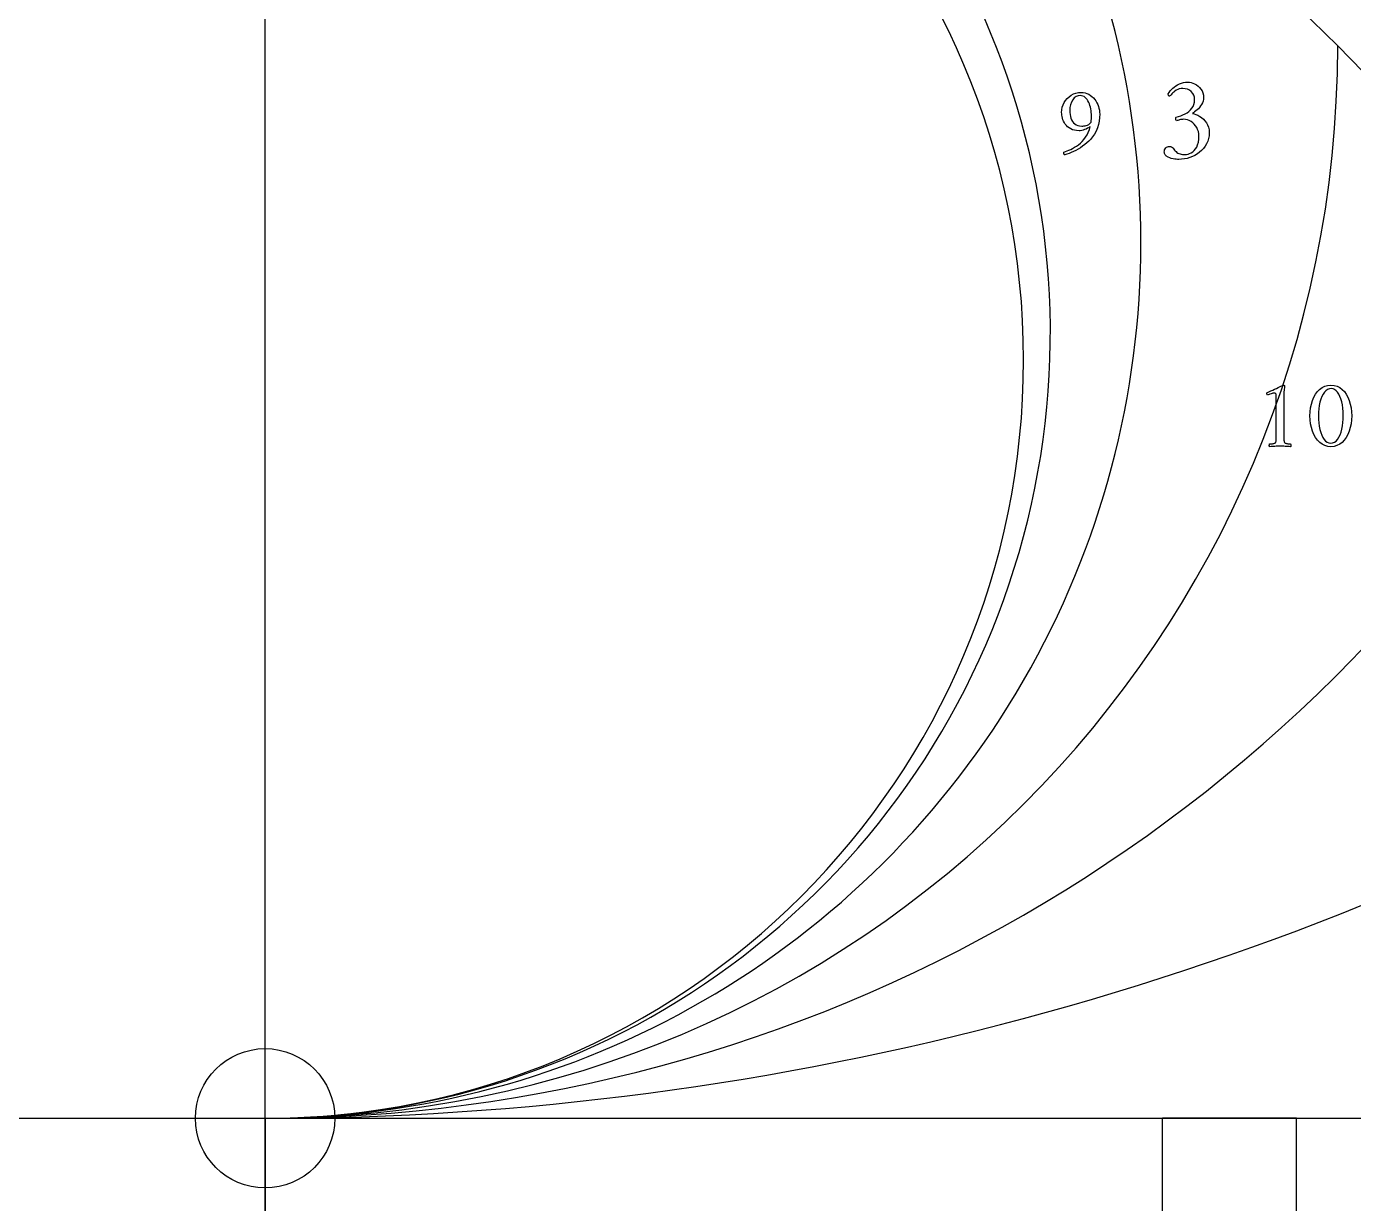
# Model space of a CAD drawing. Header units: millimetres. Extents: x -50 to 50, y -50 to 64.
# Drawn here: x -5.31 to 24.22, y -1.9 to 24.29 of the extents above; entities that cross this region are included whole.
import ezdxf

# ---------------------------------------------------------------- set-up
doc = ezdxf.new("R2010")
doc.units = ezdxf.units.MM
for name, color, linetype in [('CUT_INNER', 6, 'Continuous'), ('CUT_OUTER', 1, 'Continuous'), ('ENGRAVE', 7, 'Continuous'), ('TEXT', 5, 'Continuous')]:
    doc.layers.add(name, color=color, linetype=linetype)

msp = doc.modelspace()

# ---------------------------------------------------------------- linework, layer by layer
at = {"layer": 'CUT_INNER'}
msp.add_circle((0, 0), 1.55, dxfattribs=at)
at = {"layer": 'CUT_OUTER'}
msp.add_arc((0, -0.0002), 49.9998, 177.11535, 4.43206, dxfattribs=at)
at = {"layer": 'ENGRAVE'}
for points in [[(0, -33.75), (0, 33.75)], [(0, 0), (0, 33.75)], [(-33.75, 0), (33.75, 0)], [(-22.95, 0), (-22.95, -22.95), (22.95, -22.95), (22.95, 0)], [(-19.9665, 0), (-19.9665, -19.9665), (19.9665, -19.9665), (19.9665, 0)], [(0, 0), (0, -22.95)], [(0, 0), (33.75, 0)], [(22.95, 0), (19.9665, 0)]]:
    msp.add_lwpolyline(points, dxfattribs=at)
for radius in [49, 49, 47.6875, 45.25, 45.25, 43.325, 39.75, 39.75, 37.65, 33.75, 33.75]:
    msp.add_circle((0, 0), radius, dxfattribs=at)
for centre, radius, end in [((0, 16.875), 16.875, 90), ((0, 17.4703), 17.4703, 60.00001), ((0, 19.4856), 19.4856, 30.00001), ((0, 23.8649), 23.8649, 0), ((0, 33.75), 33.75, 330), ((0, 65.2), 65.2, 300.000001)]:
    msp.add_arc(centre, radius, 270, end, dxfattribs=at)
at = {"layer": 'TEXT'}
for points in [[(20.5313, 23.0571), (20.5662, 23.0546), (20.6028, 23.0473), (20.641, 23.0349), (20.681, 23.0177), (20.7204, 22.9956), (20.7569, 22.969), (20.7905, 22.9378), (20.8212, 22.902), (20.8468, 22.8618), (20.8651, 22.8176), (20.876, 22.7693), (20.8797, 22.7169), (20.8771, 22.6756), (20.8692, 22.6359), (20.856, 22.598), (20.8375, 22.5618), (20.8154, 22.5276), (20.7912, 22.4958), (20.765, 22.4663), (20.7368, 22.4393), (20.7083, 22.4148), (20.6813, 22.393), (20.6559, 22.374), (20.632, 22.3576), (20.6708, 22.3496), (20.7109, 22.3365), (20.7525, 22.3183), (20.7953, 22.295), (20.8373, 22.2667), (20.876, 22.2334), (20.9114, 22.1952), (20.9437, 22.1521), (20.9705, 22.1041), (20.9896, 22.0511), (21.0011, 21.9932), (21.0049, 21.9303), (21.0012, 21.8639), (20.9903, 21.8007), (20.972, 21.7407), (20.9464, 21.684), (20.9147, 21.6309), (20.8783, 21.5819), (20.8372, 21.537), (20.7912, 21.4962), (20.7415, 21.4597), (20.6888, 21.4278), (20.6333, 21.4005), (20.5749, 21.3778), (20.5146, 21.3599), (20.4537, 21.3472), (20.3922, 21.3395), (20.3299, 21.337), (20.3024, 21.3379), (20.2717, 21.3407), (20.2378, 21.3454), (20.2006, 21.3519), (20.1628, 21.3605), (20.1268, 21.3713), (20.0927, 21.3843), (20.0604, 21.3996), (20.0543, 21.405), (20.0468, 21.4132), (20.038, 21.4241), (20.0278, 21.4377), (20.0183, 21.4528), (20.0115, 21.4683), (20.0074, 21.4841), (20.006, 21.5003), (20.0081, 21.5275), (20.0145, 21.552), (20.0251, 21.5737), (20.04, 21.5928), (20.0576, 21.6083), (20.0764, 21.6193), (20.0964, 21.626), (20.1176, 21.6282), (20.1434, 21.6255), (20.1663, 21.6176), (20.1862, 21.6045), (20.2033, 21.586), (20.2191, 21.5655), (20.235, 21.5462), (20.2511, 21.5281), (20.2673, 21.5111), (20.2873, 21.4935), (20.3091, 21.4788), (20.3329, 21.467), (20.3585, 21.4581), (20.3849, 21.4515), (20.4112, 21.4468), (20.4373, 21.444), (20.4633, 21.4431), (20.4987, 21.4456), (20.5344, 21.453), (20.5702, 21.4653), (20.6062, 21.4826), (20.6408, 21.5055), (20.6725, 21.535), (20.7013, 21.5709), (20.7273, 21.6132), (20.7487, 21.6626), (20.764, 21.7197), (20.7732, 21.7844), (20.7763, 21.8568), (20.7732, 21.9096), (20.764, 21.9592), (20.7487, 22.0056), (20.7273, 22.0487), (20.701, 22.0881), (20.6711, 22.1232), (20.6377, 22.1541), (20.6007, 22.1807), (20.5613, 22.2021), (20.5208, 22.2174), (20.479, 22.2266), (20.436, 22.2297), (20.4142, 22.2288), (20.3922, 22.2263), (20.37, 22.222), (20.3476, 22.2161), (20.3264, 22.2098), (20.3078, 22.2045), (20.2917, 22.2003), (20.2782, 22.197), (20.271, 22.2084), (20.2659, 22.2209), (20.2629, 22.2343), (20.2619, 22.2487), (20.2622, 22.2576), (20.2632, 22.2651), (20.2649, 22.2712), (20.2673, 22.276), (20.3197, 22.2897), (20.3707, 22.3066), (20.4204, 22.3265), (20.4687, 22.3495), (20.514, 22.3757), (20.5548, 22.4056), (20.5909, 22.439), (20.6225, 22.476), (20.6481, 22.5171), (20.6664, 22.5628), (20.6774, 22.613), (20.681, 22.6679), (20.6764, 22.7188), (20.6626, 22.7652), (20.6397, 22.8072), (20.6075, 22.8448), (20.5682, 22.8758), (20.5238, 22.8979), (20.4743, 22.9112), (20.4197, 22.9156), (20.3789, 22.9131), (20.3408, 22.9057), (20.3054, 22.8934), (20.2727, 22.8761), (20.2431, 22.8562), (20.2166, 22.836), (20.1934, 22.8154), (20.1734, 22.7945), (20.1565, 22.7753), (20.1424, 22.7601), (20.1313, 22.7488), (20.123, 22.7414), (20.1176, 22.7426), (20.1122, 22.7462), (20.1067, 22.7521), (20.1013, 22.7604), (20.0965, 22.77), (20.0931, 22.7795), (20.0911, 22.789), (20.0904, 22.7985), (20.1122, 22.8296), (20.137, 22.8601), (20.1646, 22.8902), (20.1952, 22.9197), (20.2284, 22.9477), (20.2642, 22.9734), (20.3026, 22.9967), (20.3435, 23.0177), (20.3869, 23.0349), (20.4326, 23.0473), (20.4808, 23.0546), (20.5313, 23.0571)], [(17.7698, 21.4997), (17.8047, 21.5117), (17.8419, 21.5258), (17.8815, 21.5422), (17.9233, 21.5607), (17.9664, 21.5819), (18.0096, 21.6064), (18.0529, 21.6342), (18.0964, 21.6652), (18.1389, 21.7), (18.1794, 21.739), (18.2179, 21.7822), (18.2543, 21.8296), (18.2874, 21.8818), (18.3161, 21.9393), (18.3402, 22.0021), (18.3599, 22.0702), (18.3316, 22.0486), (18.3014, 22.0296), (18.269, 22.0132), (18.2347, 21.9994), (18.2003, 21.9885), (18.168, 21.9807), (18.1377, 21.976), (18.1095, 21.9744), (18.0562, 21.977), (18.0074, 21.9847), (17.9631, 21.9977), (17.9233, 22.0158), (17.8877, 22.0379), (17.8558, 22.0629), (17.8278, 22.0907), (17.8035, 22.1214), (17.7829, 22.1539), (17.7654, 22.1872), (17.7513, 22.2214), (17.7404, 22.2564), (17.7323, 22.2909), (17.7265, 22.3236), (17.7231, 22.3546), (17.7219, 22.3837), (17.7255, 22.4424), (17.7363, 22.4986), (17.7544, 22.5524), (17.7796, 22.6037), (17.811, 22.6514), (17.8474, 22.6943), (17.8888, 22.7325), (17.9353, 22.7659), (17.9856, 22.793), (18.0387, 22.8124), (18.0945, 22.8241), (18.153, 22.8279), (18.1998, 22.8253), (18.2442, 22.8173), (18.2863, 22.8041), (18.3261, 22.7855), (18.3633, 22.7626), (18.3977, 22.7362), (18.4292, 22.7065), (18.4579, 22.6733), (18.4834, 22.6375), (18.5058, 22.5996), (18.5248, 22.5596), (18.5406, 22.5177), (18.553, 22.4747), (18.5618, 22.4319), (18.5671, 22.3893), (18.5689, 22.3467), (18.5657, 22.2662), (18.5561, 22.1878), (18.5401, 22.1116), (18.5177, 22.0375), (18.489, 21.9669), (18.4538, 21.9009), (18.4122, 21.8395), (18.3642, 21.7828), (18.3256, 21.7422), (18.2837, 21.7033), (18.2385, 21.666), (18.19, 21.6304), (18.1398, 21.5968), (18.0891, 21.5659), (18.038, 21.5375), (17.9865, 21.5117), (17.9356, 21.4888), (17.8866, 21.469), (17.8393, 21.4523), (17.7937, 21.4387), (17.7868, 21.4404), (17.7812, 21.4453), (17.777, 21.4534), (17.7742, 21.4649), (17.7722, 21.4769), (17.7709, 21.4867), (17.7701, 21.4943), (17.7698, 21.4997)], [(18.3773, 22.1638), (18.3793, 22.1814), (18.3811, 22.1992), (18.3826, 22.2173), (18.3838, 22.2357), (18.3848, 22.2542), (18.3855, 22.2727), (18.3859, 22.2912), (18.386, 22.3097), (18.3851, 22.3461), (18.3822, 22.3832), (18.3774, 22.4212), (18.3708, 22.46), (18.3622, 22.4985), (18.3517, 22.5356), (18.3393, 22.5714), (18.325, 22.6058), (18.3087, 22.638), (18.2902, 22.6671), (18.2695, 22.693), (18.2467, 22.7158), (18.2217, 22.7344), (18.1949, 22.7477), (18.1662, 22.7556), (18.1356, 22.7583), (18.0876, 22.7523), (18.0439, 22.7343), (18.0043, 22.7044), (17.969, 22.6625), (17.94, 22.6116), (17.9192, 22.5547), (17.9068, 22.4918), (17.9026, 22.4229), (17.9043, 22.3789), (17.9092, 22.3361), (17.9173, 22.2945), (17.9287, 22.2542), (17.9439, 22.2164), (17.963, 22.1826), (17.9863, 22.1527), (18.0137, 22.1268), (18.0454, 22.1059), (18.0817, 22.0909), (18.1227, 22.0819), (18.1683, 22.0789), (18.1917, 22.0798), (18.2164, 22.0824), (18.2424, 22.0869), (18.2695, 22.0931), (18.2971, 22.1028), (18.3242, 22.1178), (18.351, 22.1382), (18.3773, 22.1638)], [(22.4987, 15.1973), (22.4987, 16.0574), (22.4981, 16.0785), (22.4963, 16.096), (22.4932, 16.11), (22.4889, 16.1205), (22.4832, 16.1281), (22.4756, 16.1336), (22.4663, 16.1369), (22.4552, 16.1379), (22.4416, 16.1369), (22.4247, 16.1339), (22.4046, 16.1288), (22.3812, 16.1216), (22.3576, 16.1138), (22.3371, 16.1066), (22.3195, 16.1002), (22.305, 16.0944), (22.2964, 16.1024), (22.2903, 16.1113), (22.2866, 16.1209), (22.2854, 16.1314), (22.2854, 16.1315), (22.2854, 16.132), (22.2854, 16.1326), (22.2854, 16.1336), (22.2856, 16.1375), (22.2864, 16.1407), (22.2878, 16.143), (22.2897, 16.1445), (22.3331, 16.1641), (22.376, 16.1839), (22.4185, 16.2039), (22.4606, 16.224), (22.5008, 16.2432), (22.5374, 16.2607), (22.5705, 16.2764), (22.6, 16.2904), (22.6244, 16.3018), (22.6422, 16.31), (22.6533, 16.3149), (22.6577, 16.3165), (22.662, 16.3165), (22.6671, 16.3157), (22.6713, 16.3132), (22.6747, 16.3091), (22.6773, 16.3034), (22.6793, 16.2972), (22.6811, 16.2915), (22.6826, 16.2863), (22.6838, 16.2817), (22.6833, 16.2783), (22.6816, 16.2683), (22.6789, 16.2516), (22.6751, 16.2283), (22.6713, 16.1988), (22.6686, 16.1638), (22.6669, 16.1232), (22.6664, 16.077), (22.6664, 15.1973), (22.6665, 15.1738), (22.6667, 15.151), (22.667, 15.1291), (22.6675, 15.108), (22.6685, 15.0883), (22.6705, 15.0705), (22.6734, 15.0545), (22.6773, 15.0405), (22.681, 15.0352), (22.6876, 15.0302), (22.6973, 15.0254), (22.71, 15.0209), (22.7243, 15.0169), (22.7391, 15.0136), (22.7542, 15.0109), (22.7698, 15.009), (22.7845, 15.0075), (22.7968, 15.0065), (22.8068, 15.0059), (22.8145, 15.0057), (22.8174, 15.0005), (22.8196, 14.9937), (22.8212, 14.9853), (22.8221, 14.9752), (22.822, 14.9651), (22.8207, 14.9567), (22.8182, 14.9499), (22.8145, 14.9447), (22.7825, 14.9468), (22.7519, 14.9488), (22.7226, 14.9506), (22.6947, 14.9523), (22.6669, 14.9538), (22.6381, 14.9548), (22.6082, 14.9554), (22.5771, 14.9556), (22.5473, 14.9554), (22.5189, 14.9548), (22.4918, 14.9538), (22.4661, 14.9523), (22.4401, 14.9506), (22.4122, 14.9488), (22.3824, 14.9468), (22.3507, 14.9447), (22.3469, 14.9499), (22.3444, 14.9567), (22.3431, 14.9651), (22.3431, 14.9752), (22.3439, 14.9853), (22.3455, 14.9937), (22.3478, 15.0005), (22.3507, 15.0057), (22.3584, 15.0059), (22.3684, 15.0065), (22.3807, 15.0075), (22.3953, 15.009), (22.4109, 15.0109), (22.4261, 15.0136), (22.4408, 15.0169), (22.4552, 15.0209), (22.4677, 15.0254), (22.477, 15.0302), (22.483, 15.0352), (22.4857, 15.0405), (22.4896, 15.0545), (22.4928, 15.0705), (22.4951, 15.0883), (22.4966, 15.108), (22.4975, 15.1291), (22.4982, 15.151), (22.4986, 15.1738), (22.4987, 15.1973)], [(23.7116, 16.3143), (23.7838, 16.3085), (23.8501, 16.2909), (23.9106, 16.2616), (23.9652, 16.2207), (24.0138, 16.17), (24.0561, 16.1115), (24.0922, 16.0453), (24.122, 15.9714), (24.1453, 15.8917), (24.162, 15.8083), (24.172, 15.7213), (24.1754, 15.6306), (24.172, 15.5399), (24.1617, 15.4529), (24.1447, 15.3695), (24.1209, 15.2898), (24.0906, 15.2158), (24.0542, 15.1494), (24.0117, 15.0906), (23.9631, 15.0394), (23.9086, 14.998), (23.8485, 14.9684), (23.7828, 14.9506), (23.7116, 14.9447), (23.6422, 14.9506), (23.5777, 14.9684), (23.518, 14.998), (23.4633, 15.0394), (23.4141, 15.0906), (23.3711, 15.1494), (23.3341, 15.2158), (23.3033, 15.2898), (23.279, 15.3695), (23.2617, 15.4529), (23.2512, 15.5399), (23.2478, 15.6306), (23.2512, 15.7213), (23.2614, 15.8083), (23.2784, 15.8917), (23.3022, 15.9714), (23.3326, 16.0453), (23.3692, 16.1115), (23.412, 16.17), (23.4612, 16.2207), (23.516, 16.2616), (23.576, 16.2909), (23.6412, 16.3085), (23.7116, 16.3143)], [(23.7225, 16.2359), (23.6794, 16.2308), (23.6394, 16.2155), (23.6026, 16.19), (23.5689, 16.1543), (23.5387, 16.11), (23.5121, 16.0587), (23.4891, 16.0006), (23.4699, 15.9354), (23.4546, 15.8649), (23.4437, 15.7906), (23.4372, 15.7125), (23.435, 15.6306), (23.4372, 15.5496), (23.4437, 15.4719), (23.4546, 15.3977), (23.4699, 15.3269), (23.4889, 15.2612), (23.511, 15.2025), (23.5362, 15.1507), (23.5646, 15.1058), (23.5957, 15.0696), (23.6291, 15.0438), (23.6648, 15.0283), (23.7029, 15.0231), (23.7487, 15.0284), (23.7905, 15.0443), (23.8282, 15.0709), (23.8618, 15.108), (23.8914, 15.154), (23.9171, 15.2071), (23.9388, 15.2672), (23.9565, 15.3345), (23.9703, 15.4067), (23.9802, 15.482), (23.9861, 15.5602), (23.9881, 15.6415), (23.986, 15.7232), (23.9797, 15.8007), (23.9691, 15.874), (23.9543, 15.9431), (23.9358, 16.0066), (23.9141, 16.0634), (23.889, 16.1133), (23.8607, 16.1565), (23.8296, 16.1912), (23.7962, 16.2161), (23.7605, 16.231), (23.7225, 16.2359)]]:
    msp.add_lwpolyline(points, close=True, dxfattribs=at)

doc.saveas('drawing.dxf')
